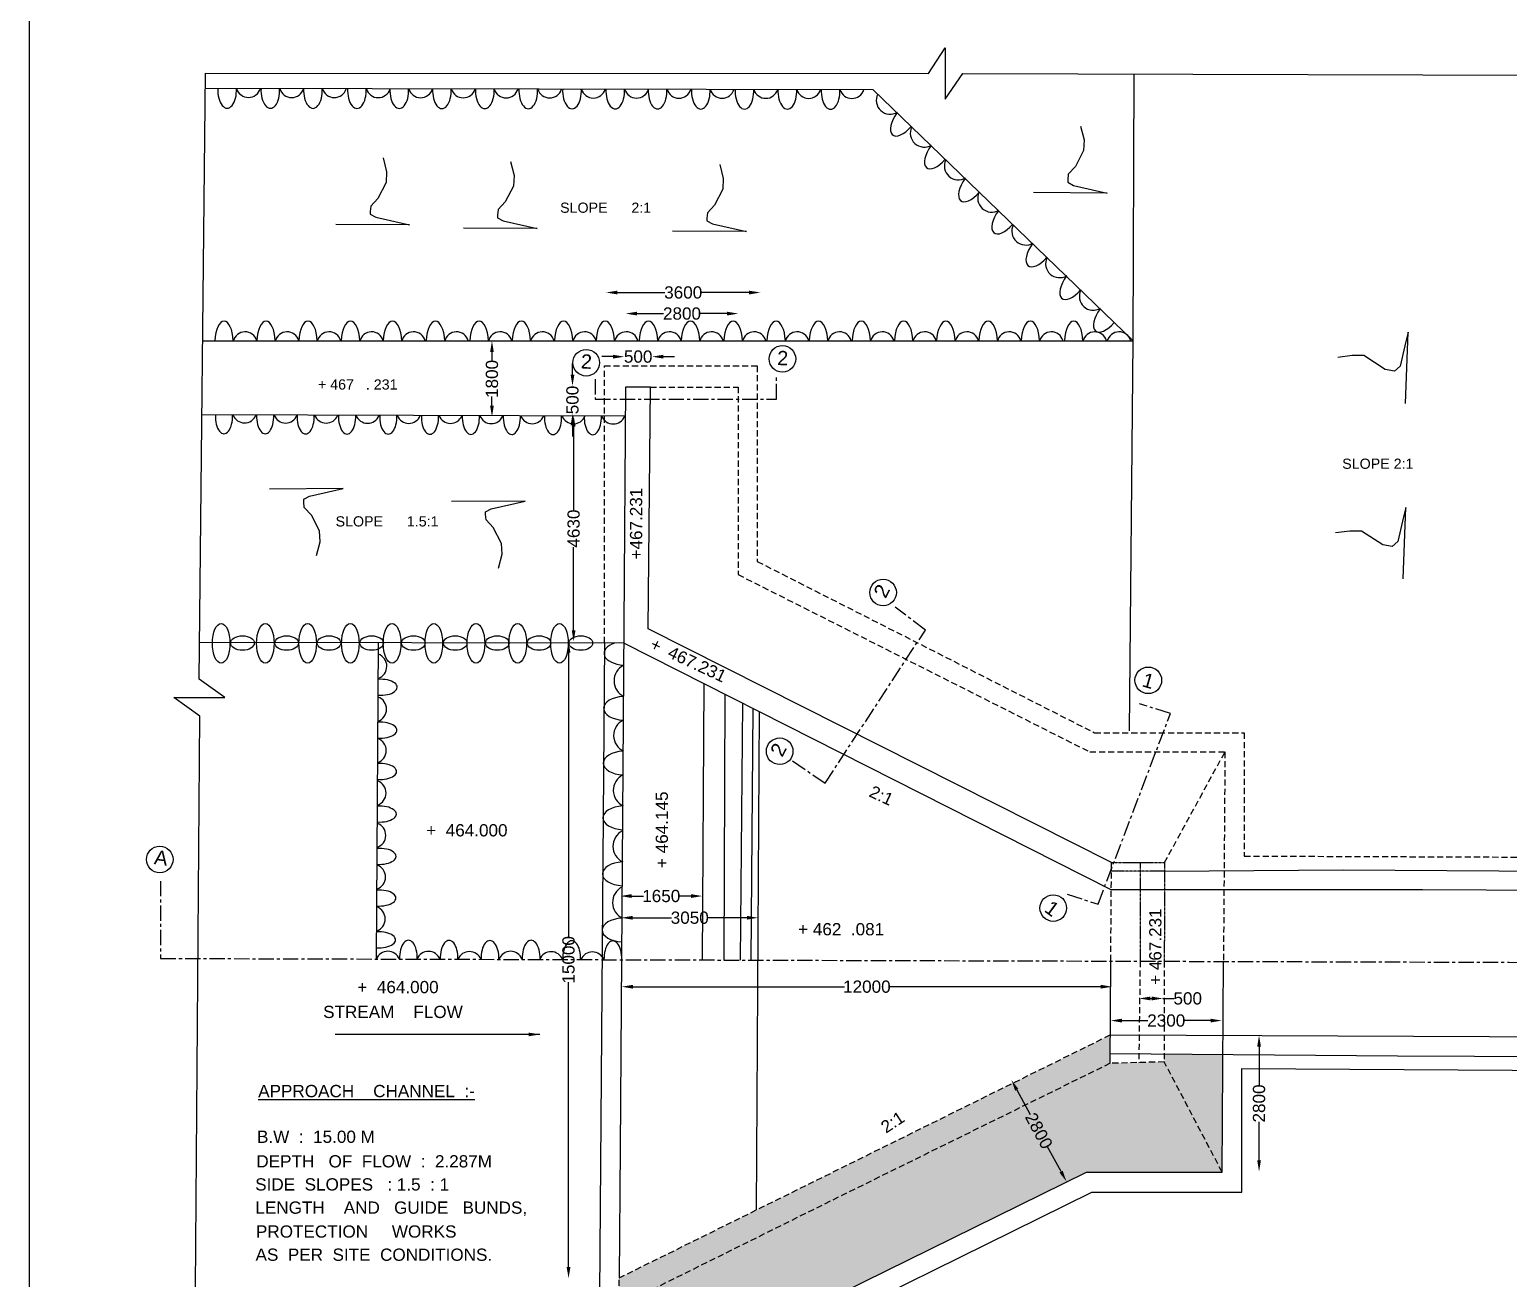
# Model space of a CAD drawing. Header units: millimetres. Extents: x -1227 to 145991, y 7047 to 97100.
# Drawn here: x -1227 to 35009, y 41544 to 72150 of the extents above; entities that cross this region are included whole.
import ezdxf

# ---------------------------------------------------------------- set-up
doc = ezdxf.new("R2010")
doc.units = ezdxf.units.MM
doc.header["$MEASUREMENT"] = 0
doc.linetypes.add('CENTER', pattern=[2, 1.25, -0.25, 0.25, -0.25])
doc.linetypes.add('DASHED', pattern=[0.75, 0.5, -0.25])
for name, color, linetype in [('DIM', 7, 'Continuous'), ('DWG', 7, 'Continuous'), ('TEXT', 7, 'Continuous'), ('TXT', 7, 'Continuous')]:
    doc.layers.add(name, color=color, linetype=linetype)
doc.styles.get("Standard").update_dxf_attribs({"font": 'arial.ttf'})
doc.dimstyles.new('Civil', dxfattribs={"dimtxt": 300, "dimasz": 275, "dimexe": 0.1, "dimexo": 0.0625, "dimgap": 0.09, "dimtad": 0, "dimdec": 0, "dimzin": 12, "dimdsep": 46, "dimtxsty": 'Standard', "dimcen": 0.1, "dimse1": 1, "dimse2": 1, "dimadec": 0, "dimazin": 2, "dimtfac": 1, "dimtdec": 0, "dimtofl": 0, "dimtmove": 0, "dimatfit": 3, "dimfxl": 1, "dimfrac": 1, "dimtolj": 1, "dimtzin": 0, "dimarcsym": 0})

# ---------------------------------------------------------------- blocks, each defined once
blk = doc.blocks.new('*D55')
at = {"layer": 'Defpoints', "color": 0, "transparency": 16777216}
for p in [(12898, 65635), (16680, 65706), (16680, 65635)]:
    blk.add_point(p, dxfattribs=at)
at = {"layer": 'DIM', "color": 0, "lineweight": -2, "transparency": 16777216}
for p, q in [((13173, 65706), (14341, 65706)), ((16405, 65706), (15236, 65706))]:
    blk.add_line(p, q, dxfattribs=at)
at = {"layer": 'DIM', "color": 0, "transparency": 16777216}
for points in [[(13173, 65751), (13173, 65660), (12898, 65706)], [(16405, 65751), (16405, 65660), (16680, 65706)]]:
    blk.add_solid(points, dxfattribs=at)
at = {"layer": 'DIM', "color": 0, "transparency": 16777216, "insert": (14789, 65706), "char_height": 300, "attachment_point": 5}
blk.add_mtext('\\A1;3600', dxfattribs=at)
blk = doc.blocks.new('*D56')
at = {"layer": 'Defpoints', "color": 0, "transparency": 16777216}
for p in [(13379, 65283), (16140, 65283), (16140, 65189)]:
    blk.add_point(p, dxfattribs=at)
at = {"layer": 'DIM', "color": 0, "lineweight": -2, "transparency": 16777216}
for p, q in [((13654, 65189), (14309, 65189)), ((15865, 65189), (15210, 65189))]:
    blk.add_line(p, q, dxfattribs=at)
at = {"layer": 'DIM', "color": 0, "transparency": 16777216}
for points in [[(13654, 65235), (13654, 65144), (13379, 65189)], [(15865, 65235), (15865, 65144), (16140, 65189)]]:
    blk.add_solid(points, dxfattribs=at)
at = {"layer": 'DIM', "color": 0, "transparency": 16777216, "insert": (14759, 65189), "char_height": 300, "attachment_point": 5}
blk.add_mtext('\\A1;2800', dxfattribs=at)
blk = doc.blocks.new('*D57')
at = {"layer": 'Defpoints', "color": 0, "transparency": 16777216}
for p in [(13344, 64052), (14025, 64134), (14025, 64052)]:
    blk.add_point(p, dxfattribs=at)
at = {"layer": 'DIM', "color": 0, "lineweight": -2, "transparency": 16777216}
for p, q in [((13069, 64134), (12794, 64134)), ((14300, 64134), (14575, 64134))]:
    blk.add_line(p, q, dxfattribs=at)
at = {"layer": 'DIM', "color": 0, "transparency": 16777216}
for points in [[(13069, 64180), (13069, 64088), (13344, 64134)], [(14300, 64180), (14300, 64088), (14025, 64134)]]:
    blk.add_solid(points, dxfattribs=at)
at = {"layer": 'DIM', "color": 0, "transparency": 16777216, "insert": (13685, 64134), "char_height": 300, "attachment_point": 5}
blk.add_mtext('\\A1;500', dxfattribs=at)
blk = doc.blocks.new('*D58')
at = {"layer": 'Defpoints', "color": 0, "transparency": 16777216}
for p in [(12076, 63418), (12123, 63418), (12123, 62726)]:
    blk.add_point(p, dxfattribs=at)
at = {"layer": 'DIM', "color": 0, "lineweight": -2, "transparency": 16777216}
for p, q in [((12076, 63693), (12076, 63968)), ((12076, 62451), (12076, 62176))]:
    blk.add_line(p, q, dxfattribs=at)
at = {"layer": 'DIM', "color": 0, "transparency": 16777216}
for points in [[(12030, 63693), (12122, 63693), (12076, 63418)], [(12030, 62451), (12122, 62451), (12076, 62726)]]:
    blk.add_solid(points, dxfattribs=at)
at = {"layer": 'DIM', "color": 0, "transparency": 16777216, "insert": (12076, 63072), "char_height": 300, "attachment_point": 5, "rotation": 90}
blk.add_mtext('\\A1;500', dxfattribs=at)
blk = doc.blocks.new('*D59')
at = {"layer": 'Defpoints', "color": 0, "transparency": 16777216}
for p in [(9973, 64521), (10103, 64521), (9973, 62656)]:
    blk.add_point(p, dxfattribs=at)
at = {"layer": 'DIM', "color": 0, "lineweight": -2, "transparency": 16777216}
for p, q in [((10103, 64246), (10103, 64022)), ((10103, 62931), (10103, 63155))]:
    blk.add_line(p, q, dxfattribs=at)
at = {"layer": 'DIM', "color": 0, "transparency": 16777216}
for points in [[(10057, 64246), (10148, 64246), (10103, 64521)], [(10057, 62931), (10148, 62931), (10103, 62656)]]:
    blk.add_solid(points, dxfattribs=at)
at = {"layer": 'DIM', "color": 0, "transparency": 16777216, "insert": (10103, 63588), "char_height": 300, "attachment_point": 5, "rotation": 90}
blk.add_mtext('\\A1;1800', dxfattribs=at)
blk = doc.blocks.new('*D60')
at = {"layer": 'Defpoints', "color": 0, "transparency": 16777216}
for p in [(11904, 62692), (11904, 57151), (12104, 57151)]:
    blk.add_point(p, dxfattribs=at)
at = {"layer": 'DIM', "color": 0, "lineweight": -2, "transparency": 16777216}
for p, q in [((12104, 62417), (12104, 60375)), ((12104, 57426), (12104, 59468))]:
    blk.add_line(p, q, dxfattribs=at)
at = {"layer": 'DIM', "color": 0, "transparency": 16777216}
for points in [[(12058, 62417), (12150, 62417), (12104, 62692)], [(12058, 57426), (12150, 57426), (12104, 57151)]]:
    blk.add_solid(points, dxfattribs=at)
at = {"layer": 'DIM', "color": 0, "transparency": 16777216, "insert": (12104, 59921), "char_height": 300, "attachment_point": 5, "rotation": 90}
blk.add_mtext('\\A1;4630', dxfattribs=at)
blk = doc.blocks.new('*D61')
at = {"layer": 'Defpoints', "color": 0, "transparency": 16777216}
for p in [(12090, 57157), (11979, 41546), (12090, 41546)]:
    blk.add_point(p, dxfattribs=at)
at = {"layer": 'DIM', "color": 0, "lineweight": -2, "transparency": 16777216}
for p, q in [((11979, 56882), (11979, 49902)), ((11979, 41821), (11979, 48802))]:
    blk.add_line(p, q, dxfattribs=at)
at = {"layer": 'DIM', "color": 0, "transparency": 16777216}
for points in [[(11933, 56882), (12025, 56882), (11979, 57157)], [(11933, 41821), (12025, 41821), (11979, 41546)]]:
    blk.add_solid(points, dxfattribs=at)
at = {"layer": 'DIM', "color": 0, "transparency": 16777216, "insert": (11979, 49352), "char_height": 300, "attachment_point": 5, "rotation": 90}
blk.add_mtext('\\A1;15000', dxfattribs=at)
blk = doc.blocks.new('*D66')
at = {"layer": 'Defpoints', "color": 0, "transparency": 16777216}
for p in [(22808, 46395), (24156, 43907), (24179, 43919)]:
    blk.add_point(p, dxfattribs=at)
at = {"layer": 'DIM', "color": 0, "lineweight": -2, "transparency": 16777216}
for p, q in [((22962, 46165), (23290, 45559)), ((24048, 44161), (23719, 44767))]:
    blk.add_line(p, q, dxfattribs=at)
at = {"layer": 'DIM', "color": 0, "transparency": 16777216}
for points in [[(23002, 46187), (22922, 46144), (22831, 46407)], [(24088, 44183), (24008, 44139), (24179, 43919)]]:
    blk.add_solid(points, dxfattribs=at)
at = {"layer": 'DIM', "color": 0, "transparency": 16777216, "insert": (23505, 45163), "char_height": 300, "attachment_point": 5, "rotation": 298.447}
blk.add_mtext('\\A1;2800', dxfattribs=at)
blk = doc.blocks.new('*D67')
at = {"layer": 'Defpoints', "color": 0, "transparency": 16777216}
for p in [(28865, 47503), (28865, 44162), (28899, 44162)]:
    blk.add_point(p, dxfattribs=at)
at = {"layer": 'DIM', "color": 0, "lineweight": -2, "transparency": 16777216}
for p, q in [((28899, 47228), (28899, 46283)), ((28899, 44437), (28899, 45382))]:
    blk.add_line(p, q, dxfattribs=at)
at = {"layer": 'DIM', "color": 0, "transparency": 16777216}
for points in [[(28854, 47228), (28945, 47228), (28899, 47503)], [(28854, 44437), (28945, 44437), (28899, 44162)]]:
    blk.add_solid(points, dxfattribs=at)
at = {"layer": 'DIM', "color": 0, "transparency": 16777216, "insert": (28899, 45832), "char_height": 300, "attachment_point": 5, "rotation": 90}
blk.add_mtext('\\A1;2800', dxfattribs=at)
blk = doc.blocks.new('*D68')
at = {"layer": 'Defpoints', "color": 0, "transparency": 16777216}
for p in [(27987, 47863), (25262, 47756), (27987, 47756)]:
    blk.add_point(p, dxfattribs=at)
at = {"layer": 'DIM', "color": 0, "lineweight": -2, "transparency": 16777216}
for p, q in [((25537, 47863), (26175, 47863)), ((27712, 47863), (27075, 47863))]:
    blk.add_line(p, q, dxfattribs=at)
at = {"layer": 'DIM', "color": 0, "transparency": 16777216}
for points in [[(25537, 47909), (25537, 47817), (25262, 47863)], [(27712, 47909), (27712, 47817), (27987, 47863)]]:
    blk.add_solid(points, dxfattribs=at)
at = {"layer": 'DIM', "color": 0, "transparency": 16777216, "insert": (26625, 47863), "char_height": 300, "attachment_point": 5}
blk.add_mtext('\\A1;2300', dxfattribs=at)
blk = doc.blocks.new('*D69')
at = {"layer": 'Defpoints', "color": 0, "transparency": 16777216}
for p in [(25962, 48440), (26545, 48440), (26545, 48405)]:
    blk.add_point(p, dxfattribs=at)
at = {"layer": 'DIM', "color": 0, "lineweight": -2, "transparency": 16777216}
for p, q in [((26237, 48405), (26270, 48405)), ((26545, 48405), (26820, 48405))]:
    blk.add_line(p, q, dxfattribs=at)
at = {"layer": 'DIM', "color": 0, "transparency": 16777216}
for points in [[(26237, 48451), (26237, 48359), (25962, 48405)], [(26270, 48451), (26270, 48359), (26545, 48405)]]:
    blk.add_solid(points, dxfattribs=at)
at = {"layer": 'DIM', "color": 0, "transparency": 16777216, "insert": (27151, 48405), "char_height": 300, "attachment_point": 5}
blk.add_mtext('\\A1;500', dxfattribs=at)
blk = doc.blocks.new('*D70')
at = {"layer": 'Defpoints', "color": 0, "transparency": 16777216}
for p in [(13284, 48719), (25293, 48719), (25293, 48693)]:
    blk.add_point(p, dxfattribs=at)
at = {"layer": 'DIM', "color": 0, "lineweight": -2, "transparency": 16777216}
for p, q in [((13559, 48693), (18739, 48693)), ((25018, 48693), (19839, 48693))]:
    blk.add_line(p, q, dxfattribs=at)
at = {"layer": 'DIM', "color": 0, "transparency": 16777216}
for points in [[(13559, 48739), (13559, 48647), (13284, 48693)], [(25018, 48739), (25018, 48647), (25293, 48693)]]:
    blk.add_solid(points, dxfattribs=at)
at = {"layer": 'DIM', "color": 0, "transparency": 16777216, "insert": (19289, 48693), "char_height": 300, "attachment_point": 5}
blk.add_mtext('\\A1;12000', dxfattribs=at)
blk = doc.blocks.new('*D71')
at = {"layer": 'Defpoints', "color": 0, "transparency": 16777216}
for p in [(13275, 50403), (16623, 50403), (16623, 50383)]:
    blk.add_point(p, dxfattribs=at)
at = {"layer": 'DIM', "color": 0, "lineweight": -2, "transparency": 16777216}
for p, q in [((13550, 50383), (14501, 50383)), ((16348, 50383), (15396, 50383))]:
    blk.add_line(p, q, dxfattribs=at)
at = {"layer": 'DIM', "color": 0, "transparency": 16777216}
for points in [[(13550, 50429), (13550, 50337), (13275, 50383)], [(16348, 50429), (16348, 50337), (16623, 50383)]]:
    blk.add_solid(points, dxfattribs=at)
at = {"layer": 'DIM', "color": 0, "transparency": 16777216, "insert": (14949, 50383), "char_height": 300, "attachment_point": 5}
blk.add_mtext('\\A1;3050', dxfattribs=at)
blk = doc.blocks.new('*D72')
at = {"layer": 'Defpoints', "color": 0, "transparency": 16777216}
for p in [(13248, 50876), (15255, 50915), (15255, 50876)]:
    blk.add_point(p, dxfattribs=at)
at = {"layer": 'DIM', "color": 0, "lineweight": -2, "transparency": 16777216}
for p, q in [((13523, 50915), (13818, 50915)), ((14980, 50915), (14685, 50915))]:
    blk.add_line(p, q, dxfattribs=at)
at = {"layer": 'DIM', "color": 0, "transparency": 16777216}
for points in [[(13523, 50961), (13523, 50869), (13248, 50915)], [(14980, 50961), (14980, 50869), (15255, 50915)]]:
    blk.add_solid(points, dxfattribs=at)
at = {"layer": 'DIM', "color": 0, "transparency": 16777216, "insert": (14251, 50915), "char_height": 300, "attachment_point": 5}
blk.add_mtext('\\A1;1650', dxfattribs=at)

msp = doc.modelspace()

# ---------------------------------------------------------------- hatches: boundary and pattern name
at = {"layer": 'DWG'}
h = msp.add_hatch(dxfattribs=at)
h.set_pattern_fill('AR-CONC', color=256, scale=100, style=0)
h.set_pattern_definition([(50, (0, 0), (717.26, -62.752), [75, -825]), (355, (0, 0), (-138.751, 752.192), [60, -660]), (100.4514, (59.8, -5.2), (578.509, 689.4395), [63.74, -701.142]), (46.1842, (0, 200), (1067.241, -165.519), [112.5, -1237.5]), (96.6356, (88.9, 186.2), (934.663, 974.118), [95.61, -1051.713]), (351.1842, (0, 200), (934.662, 974.119), [90, -990]), (21, (100, 150), (596.907, -402.619), [75, -825]), (326, (100, 150), (243.315, 725.15), [60, -660]), (71.4514, (149.74, 116.45), (840.223, 322.5305), [63.74, -701.142]), (37.5, (0, 0), (12.1599, 332.8939), [0, -652, 0, -670, 0, -662.5]), (7.5, (0, 0), (263.0695, 394.4117), [0, -382, 0, -637, 0, -252.5]), (327.5, (-223, 0), (533.8224, -22.5549), [0, -250, 0, -780, 0, -1035]), (317.5, (-323, 0), (583.186, 100.105), [0, -325, 0, -518, 0, -735])])
h.paths.add_polyline_path([(24667, 44150.2), (27993.6, 44150.2), (26576.1, 46851.3), (25248.7, 46815.9), (18388.7, 43433.7), (13807, 41159.8), (13806.8, 35287.5), (15935, 35287.5), (15935, 39839.5)])
h.paths.add_polyline_path([(25248.7, 46815.9), (25253.6, 47513), (13218.9, 41558.6), (13162.7, 35287.5), (13806.8, 35287.5), (13807, 41159.8), (18388.7, 43433.7)])
h.paths.add_polyline_path([(28012, 47031.6), (26576.1, 47043.5), (26576.1, 46851.3), (27993.6, 44150.2)])

# ---------------------------------------------------------------- linework, layer by layer
msp.add_lwpolyline([(145991, 7046.9), (-1227.1, 7046.9), (-1227.1, 97099.6), (145991, 97099.6)], close=True)
for points in [[(2786.5, 31683.6), (2786.5, 36105.5), (2141.2, 36535.4), (3447.3, 36535.4), (2801.9, 36996), (2941.1, 55321.2), (2311.1, 55781.8), (3555.8, 55781.8), (2925.8, 56227), (3079.8, 71085.2), (20796.6, 71071.3), (21211.5, 71700.8), (21211.5, 70441.8), (21641.7, 71071.3), (46991.5, 70996.9), (47419.2, 71658.3), (47419.2, 70355.9), (47846.9, 70996.9), (71718.4, 70905), (83841.5, 70905)], [(25727, 54966.1), (25812.7, 64524.6), (25842.3, 71058.9)], [(3011.8, 64524.6), (25812.7, 64524.6), (19441.2, 70676.9), (3075.8, 70705.1)], [(24525.2, 69785.4), (24612.9, 69447.2), (24600.4, 69184.1), (24399.8, 68795.7), (24224.2, 68607.8), (24211.7, 68470), (24211.7, 68407.3), (24349.6, 68332.2), (25177.2, 68144.2), (23371.6, 68156.8)], [(7433.5, 69002.9), (7521.3, 68664.7), (7508.8, 68401.6), (7308.1, 68013.2), (7132.6, 67825.3), (7120.1, 67687.5), (7120.1, 67624.8), (7258, 67549.7), (8085.5, 67361.8), (6280, 67374.3)], [(10555.6, 68915.3), (10643.4, 68577), (10630.8, 68313.9), (10430.2, 67925.5), (10254.7, 67737.6), (10242.1, 67599.8), (10242.1, 67537.2), (10380.1, 67462), (11207.6, 67274.1), (9402.1, 67286.6)], [(15683.8, 68840.1), (15771.6, 68501.8), (15759.1, 68238.7), (15558.5, 67850.4), (15382.9, 67662.4), (15370.4, 67524.6), (15370.4, 67462), (15508.3, 67386.8), (16335.8, 67198.9), (14530.3, 67211.4)], [(32483.3, 62984.7), (32554, 64738.3), (32469.1, 64398.9), (32355.9, 63904), (32214.3, 63776.7), (31987.9, 63819.1), (31464.2, 64158.5), (31181.1, 64158.5), (30827.3, 64116.1)], [(25280.9, 51737.5), (13927, 57460.2), (13984.5, 63387.4), (13372.2, 63387.4), (13247.6, 44731.4), (13218.9, 41558.6)], [(13367.4, 62675.9), (2992.9, 62704.6)], [(5805.2, 59261.4), (5893, 59599.7), (5880.4, 59862.8), (5679.8, 60251.1), (5504.3, 60439.1), (5491.8, 60576.9), (5491.8, 60639.5), (5629.7, 60714.7), (6457.2, 60902.6), (4651.7, 60890.1)], [(10261.3, 58954.3), (10349.1, 59292.6), (10336.5, 59555.7), (10135.9, 59944.1), (9960.4, 60132), (9947.8, 60269.8), (9947.8, 60332.4), (10085.8, 60407.6), (10913.3, 60595.5), (9107.8, 60583)], [(32426.6, 58685.6), (32497.4, 60439.2), (32412.5, 60099.8), (32299.3, 59604.8), (32157.7, 59477.6), (31931.3, 59520), (31407.6, 59859.4), (31124.5, 59859.4), (30770.7, 59817)], [(25277.9, 51065), (13330.3, 57114.5), (2935.1, 57125)], [(7272.2, 49371.6), (7320.6, 57120.6)], [(12856.4, 57115), (12687.9, 34789.7), (16431.2, 34789.7), (16431.2, 39522.9), (24801.3, 43661.7), (28473.5, 43661.7), (28473.5, 46687.6), (53653.6, 46536.2), (65420.4, 46500.5), (78060.1, 46447.1)], [(15263.1, 49348.9), (15298.7, 56117.8)], [(15811.6, 55858.1), (15785.2, 49347.4)], [(16193, 49346.3), (16248.4, 55636.9)], [(16493.2, 55513), (16447.6, 49345.5)], [(16582.4, 43222.8), (16655.7, 55430.8)], [(26583.9, 51524.4), (30956.1, 51556.9), (43666.2, 51476.9), (62198.5, 51388), (79145.6, 51299), (94091.9, 51236.8), (94091.9, 51423.4), (92767, 51423.4), (92776.5, 48992.2)], [(88338.9, 50793.5), (74293.7, 50818.5), (59791.8, 50934.1), (48516, 50988.2), (32903.4, 51068), (25277.9, 51065)], [(13162.7, 35287.5), (15935, 35287.5), (15935, 39839.5), (24667, 44150.2), (27993.6, 44150.2), (28026.6, 49312.8)], [(25248.7, 46815.9), (25266.3, 49320.5)], [(25250.3, 47054.5), (32290.2, 46996), (49269.2, 46926.6), (72842, 46839.8), (92966.5, 46753), (94041.9, 46753), (94048.3, 48988.6)], [(25253.6, 47513), (69861.4, 47321.9), (91280, 47207.6), (94043.2, 47201.2)]]:
    msp.add_lwpolyline(points, dxfattribs=at)
at = {"layer": 'DWG', "linetype": 'DASHED', "ltscale": 300}
for points in [[(12856.4, 57115), (12856.4, 63905.2), (16604.8, 63905.2), (16604.8, 59115), (24869, 54915.3), (28537.7, 54915.3), (28537.7, 51895.4), (52844.1, 51804.1), (61914.8, 51749), (79201.5, 51682.4), (90833.4, 51622), (90833.4, 54665.8), (94030.5, 54623.9), (96132.3, 54702.6), (96544.1, 54745), (107519.1, 59091.3), (107519.1, 64912.3), (110781.9, 64912.3), (110756.3, 57219)], [(13984.5, 63387.4), (16132.6, 63387.4), (16132.6, 58794.1), (24752.3, 54446.5), (28063.3, 54446.5), (28026.6, 49312.8)], [(26583.9, 51737.5), (28063.3, 54446.5)], [(25266.3, 49320.5), (25280.9, 51524.4)], [(25983.7, 49318.5), (25952.9, 46834.7)], [(26576.1, 49316.8), (26576.1, 46851.3)], [(13162.7, 35287.5), (13218.9, 41558.6), (25253.6, 47513)], [(27993.6, 44150.2), (26576.1, 46851.3), (25248.7, 46815.9), (18388.7, 43433.7), (13807, 41159.8), (13806.8, 35287.5)]]:
    msp.add_lwpolyline(points, dxfattribs=at)
at = {"layer": 'DWG', "linetype": 'CENTER', "ltscale": 300}
for points in [[(12632.8, 63583.7), (12632.8, 63095.2), (17073.1, 63095.2), (17073.1, 63631.7)], [(17469.7, 54226), (18265.7, 53681.9), (20723.4, 57435.1), (19983.3, 57993.3)], [(24197.1, 50963.2), (24953.6, 50716.4), (26729.2, 55390.9), (25972.7, 55622.3)], [(1983, 51283.5), (1983, 49386.6), (35025, 49292.8), (81192.6, 49024.9), (109192.4, 48945.9), (121004.2, 48864.5), (121004.2, 50646.1)]]:
    msp.add_lwpolyline(points, dxfattribs=at)
at = {"layer": 'DWG', "linetype": 'CENTER'}
msp.add_lwpolyline([(25280.9, 51737.5), (26583.9, 51737.5), (26583.9, 51524.4), (25280.9, 51524.4)], close=True, dxfattribs=at)
for points in [[(25983.8, 51737.5), (25983.7, 49318.5)], [(26583.9, 51524.4), (26576.1, 49316.8)]]:
    msp.add_lwpolyline(points, dxfattribs=at)
at = {"layer": 'DWG'}
for centre, radius, start, end in [((4136.6, 70792), 305, 196.81532, 342.98774), ((5195.4, 70790.1), 305, 196.81532, 342.98774), ((6240, 70788.3), 305, 196.81532, 342.98774), ((7316.7, 70786.5), 305, 196.81532, 342.98774), ((8354.2, 70784.7), 305, 196.81532, 342.98774), ((9398.9, 70782.9), 305, 196.81532, 342.98774), ((10450.5, 70781.1), 305, 196.81532, 342.98774), ((11516.3, 70779.3), 305, 196.81532, 342.98774), ((12587.5, 70777.4), 305, 196.81532, 342.98774), ((13646.2, 70775.6), 305, 196.81532, 342.98774), ((14683.7, 70773.8), 305, 196.81532, 342.98774), ((15742.5, 70772), 305, 196.81532, 342.98774), ((16812.3, 70770.2), 305, 196.81532, 342.98774), ((17863.9, 70768.4), 305, 196.81532, 342.98774), ((18922.6, 70766.5), 305, 196.81532, 342.98774), ((19859.8, 70417.2), 340.7, 153.76949, 301.42687), ((20694.4, 69611.3), 340.7, 153.76949, 301.42687), ((21529.3, 68805.2), 340.7, 153.76949, 301.42687), ((22345.7, 68016.8), 340.7, 153.76949, 301.42687), ((23181.3, 67210), 340.7, 153.76949, 301.42687), ((24009.9, 66410), 340.7, 153.76949, 301.42687), ((24836.1, 65612.1), 340.7, 153.76949, 301.42687), ((4053.7, 64447.6), 295.1, 15.13802, 167.16582), ((5082.5, 64447.6), 295.1, 15.13802, 167.16582), ((6111.3, 64447.6), 295.1, 15.13802, 167.16582), ((7152.1, 64447.6), 295.1, 15.13802, 167.16582), ((8180.9, 64447.6), 295.1, 15.13802, 167.16582), ((9232.8, 64447.6), 295.1, 15.13802, 167.16582), ((10303.7, 64447.6), 295.1, 15.13802, 167.16582), ((11338.5, 64447.6), 295.1, 15.13802, 167.16582), ((12373.3, 64447.6), 295.1, 15.13802, 167.16582), ((13394.7, 64447.6), 295.1, 15.13802, 167.16582), ((14453.6, 64447.6), 295.1, 15.13802, 167.16582), ((15482.4, 64447.6), 295.1, 15.13802, 167.16582), ((16529.3, 64447.6), 295.1, 15.13802, 167.16582), ((17579.6, 64447.6), 295.1, 15.13802, 167.16582), ((18620.5, 64447.6), 295.1, 15.13802, 167.16582), ((19667.3, 64447.6), 295.1, 15.13802, 167.16582), ((20705.9, 64447.6), 295.1, 15.13802, 167.16582), ((21740.7, 64447.6), 295.1, 15.13802, 167.16582), ((22775.5, 64447.6), 295.1, 15.13802, 167.16582), ((23810.3, 64447.6), 295.1, 15.13802, 167.16582), ((24872.9, 64447.6), 295.1, 15.13802, 167.16582), ((25468.6, 64447.6), 295.1, 15.13802, 167.16582), ((4038.5, 62812.8), 302, 201.42571, 338.25809), ((5048, 62810), 302, 201.42571, 338.25809), ((6038.6, 62807.2), 302, 201.42571, 338.25809), ((7054.5, 62804.4), 302, 201.42571, 338.25809), ((8064, 62801.7), 302, 201.42571, 338.25809), ((9084.8, 62798.8), 302, 201.42571, 338.25809), ((10088, 62796.1), 302, 201.42571, 338.25809), ((11091.2, 62793.3), 302, 201.42571, 338.25809), ((12100.7, 62790.5), 302, 201.42571, 338.25809), ((13075.1, 62787.8), 302, 201.42571, 338.25809), ((7211.7, 56547), 314.8, 289.17796, 70.10604), ((13517.5, 56189.1), 423.9, 116.76287, 244.51737), ((7205.2, 55495.3), 314.8, 289.17796, 70.10604), ((13508.6, 54848.7), 423.9, 116.76287, 244.51737), ((7198.8, 54481.4), 314.8, 289.17796, 70.10604), ((7192.3, 53439.8), 314.8, 289.17796, 70.10604), ((13499.6, 53505.4), 423.9, 116.76287, 244.51737), ((7185.9, 52403.3), 314.8, 289.17796, 70.10604), ((13490.5, 52134.1), 423.9, 116.76287, 244.51737), ((7179.5, 51381.9), 314.8, 289.17796, 70.10604), ((13481.3, 50756.6), 423.9, 116.76287, 244.51737), ((7173.1, 50356), 314.8, 289.17796, 70.10604), ((7552.3, 49259.4), 301.7, 21.50998, 158.16463), ((8548.5, 49256.6), 301.7, 21.50998, 158.16463), ((9549.9, 49253.7), 301.7, 21.50998, 158.16463), ((10559.1, 49259.4), 301.7, 21.50998, 158.16463), ((11554.1, 49248), 301.7, 21.50998, 158.16463), ((12563.2, 49245.2), 301.7, 21.50998, 158.16463)]:
    msp.add_arc(centre, radius, start, end, dxfattribs=at)
for centre, major_axis, ratio, start_param, end_param in [((3613, 70663.9), (3, -440.7), 0.5196364, 4.6028219, 7.954655), ((4671.8, 70662.1), (3, -440.7), 0.5196364, 4.6028219, 7.954655), ((5716.4, 70660.3), (3, -440.7), 0.5196364, 4.6028219, 7.954655), ((6793.1, 70658.4), (3, -440.7), 0.5196364, 4.6028219, 7.954655), ((7830.6, 70656.6), (3, -440.7), 0.5196364, 4.6028219, 7.954655), ((8875.3, 70654.8), (3, -440.7), 0.5196364, 4.6028219, 7.954655), ((9926.9, 70653), (3, -440.7), 0.5196364, 4.6028219, 7.954655), ((10992.7, 70651.2), (3, -440.7), 0.5196364, 4.6028219, 7.954655), ((12063.9, 70649.4), (3, -440.7), 0.5196364, 4.6028219, 7.954655), ((13122.6, 70647.5), (3, -440.7), 0.5196364, 4.6028219, 7.954655), ((14160.1, 70645.7), (3, -440.7), 0.5196364, 4.6028219, 7.954655), ((15218.9, 70643.9), (3, -440.7), 0.5196364, 4.6028219, 7.954655), ((16288.7, 70642.1), (3, -440.7), 0.5196364, 4.6028219, 7.954655), ((17340.3, 70640.3), (3, -440.7), 0.5196364, 4.6028219, 7.954655), ((18399, 70638.5), (3, -440.7), 0.5196364, 4.6028219, 7.954655), ((20221.2, 69971.5), (-297.8, -405.8), 0.4768552, 4.7167256, 7.7205257), ((21055.9, 69165.6), (-297.8, -405.8), 0.4768552, 4.7167256, 7.7205257), ((21890.7, 68359.5), (-297.8, -405.8), 0.4768552, 4.7167256, 7.7205257), ((22707.2, 67571.1), (-297.8, -405.8), 0.4768552, 4.7167256, 7.7205257), ((23542.8, 66764.3), (-297.8, -405.8), 0.4768552, 4.7167256, 7.7205257), ((24371.3, 65964.3), (-297.8, -405.8), 0.4768552, 4.7167256, 7.7205257), ((25197.6, 65166.4), (-297.8, -405.8), 0.4768552, 4.7167256, 7.7205257), ((3538.4, 64464.9), (0, 541), 0.4222221, 4.8231309, 7.7432397), ((4567.2, 64464.9), (0, 541), 0.4222221, 4.8231309, 7.7432397), ((5596, 64464.9), (0, 541), 0.4222221, 4.8231309, 7.7432397), ((6636.8, 64464.9), (0, 541), 0.4222221, 4.8231309, 7.7432397), ((7665.6, 64464.9), (0, 541), 0.4222221, 4.8231309, 7.7432397), ((8717.5, 64464.9), (0, 541), 0.4222221, 4.8231309, 7.7432397), ((9788.4, 64464.9), (0, 541), 0.4222221, 4.8231309, 7.7432397), ((10823.2, 64464.9), (0, 541), 0.4222221, 4.8231309, 7.7432397), ((11858.1, 64464.9), (0, 541), 0.4222221, 4.8231309, 7.7432397), ((12879.5, 64464.9), (0, 541), 0.4222221, 4.8231309, 7.7432397), ((13938.3, 64464.9), (0, 541), 0.4222221, 4.8231309, 7.7432397), ((14967.1, 64464.9), (0, 541), 0.4222221, 4.8231309, 7.7432397), ((16014, 64464.9), (0, 541), 0.4222221, 4.8231309, 7.7432397), ((17064.4, 64464.9), (0, 541), 0.4222221, 4.8231309, 7.7432397), ((18105.2, 64464.9), (0, 541), 0.4222221, 4.8231309, 7.7432397), ((19152, 64464.9), (0, 541), 0.4222221, 4.8231309, 7.7432397), ((20190.6, 64464.9), (0, 541), 0.4222221, 4.8231309, 7.7432397), ((21225.4, 64464.9), (0, 541), 0.4222221, 4.8231309, 7.7432397), ((22260.2, 64464.9), (0, 541), 0.4222221, 4.8231309, 7.7432397), ((23295, 64464.9), (0, 541), 0.4222221, 4.8231309, 7.7432397), ((24357.7, 64464.9), (0, 541), 0.4222221, 4.8231309, 7.7432397), ((3536.6, 62671.6), (0, 425.5), 0.4962963, 1.4953269, 4.7851195), ((4546.1, 62668.8), (0, 425.5), 0.4962963, 1.4953269, 4.7851195), ((5536.7, 62666), (0, 425.5), 0.4962963, 1.4953269, 4.7851195), ((6552.6, 62663.2), (0, 425.5), 0.4962963, 1.4953269, 4.7851195), ((7562.1, 62660.4), (0, 425.5), 0.4962963, 1.4953269, 4.7851195), ((8582.9, 62657.6), (0, 425.5), 0.4962963, 1.4953269, 4.7851195), ((9586.1, 62654.9), (0, 425.5), 0.4962963, 1.4953269, 4.7851195), ((10589.3, 62652.1), (0, 425.5), 0.4962963, 1.4953269, 4.7851195), ((11598.8, 62649.3), (0, 425.5), 0.4962963, 1.4953269, 4.7851195), ((12573.2, 62646.6), (0, 425.5), 0.4962963, 1.4953269, 4.7851195), ((13382.3, 56864.4), (-532.7, 0), 0.5490113, 5.2555417, 7.7525338), ((7371.4, 56031.9), (408.6, 0), 0.48, 4.5678219, 7.9925503), ((13371.6, 55514.7), (-532.7, 0), 0.5490113, 4.8065056, 7.7525338), ((7364.9, 54980.2), (408.6, 0), 0.48, 4.5678219, 7.9925503), ((13362.7, 54174.3), (-532.7, 0), 0.5490113, 4.8065056, 7.7525338), ((7358.5, 53966.3), (408.6, 0), 0.48, 4.5678219, 7.9925503), ((7352, 52924.7), (408.6, 0), 0.48, 4.5678219, 7.9925503), ((13353.7, 52831), (-532.7, 0), 0.5490113, 4.8065056, 7.7525338), ((7345.6, 51888.2), (408.6, 0), 0.48, 4.5678219, 7.9925503), ((13344.5, 51459.7), (-532.7, 0), 0.5490113, 4.8065056, 7.7525338), ((7339.2, 50866.8), (408.6, 0), 0.48, 4.5678219, 7.9925503), ((13335.3, 50082.2), (-532.7, 0), 0.5490113, 4.8065056, 7.7525338), ((7332.8, 49841), (408.6, 0), 0.48, 4.5678219, 7.9925503), ((8055.4, 49395.7), (0, 434.9), 0.5037037, 4.6504557, 7.9130543), ((9051.7, 49392.8), (0, 434.9), 0.5037037, 4.6504557, 7.9130543), ((10053.1, 49390), (0, 434.9), 0.5037037, 4.6504557, 7.9130543), ((11062.2, 49395.7), (0, 434.9), 0.5037037, 4.6504557, 7.9130543), ((12057.2, 49384.3), (0, 434.9), 0.5037037, 4.6504557, 7.9130543), ((13066.4, 49381.4), (0, 434.9), 0.5037037, 4.6504557, 7.9130543)]:
    msp.add_ellipse(centre, major_axis=major_axis, ratio=ratio, start_param=start_param, end_param=end_param, dxfattribs=at)
for centre, major_axis, ratio in [((3466.7, 57108.6), (0, 485.9), 0.4436092), ((3989.5, 57115.6), (288.8, -0.3), 0.6169799), ((4548.9, 57108.6), (0, 485.9), 0.4436092), ((5071.7, 57115.6), (288.8, -0.3), 0.6169799), ((5587.2, 57108.6), (0, 485.9), 0.4436092), ((6110.1, 57115.6), (288.8, -0.3), 0.6169799), ((6631.8, 57108.6), (0, 485.9), 0.4436092), ((7154.6, 57115.6), (288.8, -0.3), 0.6169799), ((7655.5, 57108.6), (0, 485.9), 0.4436092), ((8178.3, 57115.6), (288.8, -0.3), 0.6169799), ((8679.2, 57108.6), (0, 485.9), 0.4436092), ((9202, 57115.6), (288.8, -0.3), 0.6169799), ((9710.2, 57108.6), (0, 485.9), 0.4436092), ((10233, 57115.6), (288.8, -0.3), 0.6169799), ((10733.9, 57108.6), (0, 485.9), 0.4436092), ((11256.7, 57115.6), (288.8, -0.3), 0.6169799), ((11757.6, 57108.6), (0, 485.9), 0.4436092), ((12280.4, 57115.6), (288.8, -0.3), 0.6169799)]:
    msp.add_ellipse(centre, major_axis=major_axis, ratio=ratio, dxfattribs=at)
at = {"layer": 'TXT'}
for centre in [(12412.9, 63985.6), (17219, 64080.3), (19685.2, 58353.3), (26185, 56202.3), (17152.9, 54462.7), (1962.2, 51811.8), (23856.5, 50621)]:
    msp.add_circle(centre, 326, dxfattribs=at)

# ---------------------------------------------------------------- texts
at = {"layer": 'TEXT'}
for s, height, p in [('SLOPE      2:1', 250, (11771.5, 67660)), ('+ 467   . 231', 250, (5837.8, 63327.6)), ('SLOPE 2:1', 250, (30936.2, 61385.4)), ('SLOPE      1.5:1', 250, (6270.7, 59972.7)), ('+  464.000', 300, (8492, 52377.2)), ('+ 462  .081', 300, (17604.1, 49952.4)), ('+  464.000', 300, (6804.2, 48534.2)), ('STREAM    FLOW', 300, (5965.8, 47926)), ('%%UAPPROACH    CHANNEL  :-', 300, (4374.7, 45986.2)), ('B.W  :  15.00 M', 300, (4346.6, 44866.2)), ('DEPTH   OF  FLOW  :  2.287M', 300, (4328.9, 44264.8)), ('SIDE  SLOPES   : 1.5  : 1', 300, (4301.4, 43698.8)), ('LENGTH    AND   GUIDE   BUNDS,', 300, (4305.3, 43129.6)), ('PROTECTION     WORKS', 300, (4320.2, 42544.1)), ('AS  PER  SITE  CONDITIONS.', 300, (4309.8, 41976))]:
    msp.add_text(s, height=height, dxfattribs=at).set_placement(p)
for s, height, rotation, p in [('2', 350, 356.98883, (12273.4, 63847)), ('2', 350, 358.67263, (17087.9, 63927.7)), ('+467.231', 300, 90, (13783.6, 59162.9)), ('2', 350, 62.5072, (19745.8, 58191.2)), ('+  467.231', 300, 334.99862, (13949.6, 56982.7)), ('1', 350, 344.15004, (26008.2, 56060)), ('2', 350, 62.5072, (17213.5, 54300.6)), ('+ 464.145', 300, 90, (14414.5, 51602.1)), ('2:1', 300, 334.99862, (19319.1, 53365.6)), ('A', 350, 352.40867, (1811.3, 51700.5)), ('1', 350, 323.5278, (23614, 50550.5)), ('+ 467.231', 300, 90, (26506.5, 48736.7)), ('2:1', 300, 33.42474, (19759.1, 45090.1))]:
    msp.add_text(s, height=height, rotation=rotation, dxfattribs=at).set_placement(p)

# ---------------------------------------------------------------- dimensions: what is measured, and where the dimension line sits
at = {"layer": 'DIM'}
for p1, p2, distance, text, picture, middle in [((12897.9, 65635.2), (16679.8, 65635.2), 70.4, '3600', '*D55', (14788.8, 65705.6)), ((13379.4, 65283.3), (16139.5, 65283.3), -93.8, '2800', '*D56', (14759.5, 65189.5)), ((9973.4, 62655.6), (9973.4, 64520.8), -129.2, '1800', '*D59', (10102.6, 63588.2)), ((13344.2, 64051.6), (14025.4, 64051.6), 82.1, '500', '*D57', (13684.8, 64133.7)), ((12122.7, 62726), (12122.7, 63418.1), 47, '500', '*D58', (12075.7, 63072.1)), ((11904.2, 62691.7), (11904.2, 57151.2), 200, '4630', '*D60', (12104.2, 59921.4)), ((12090.3, 57156.7), (12090.3, 41546.4), -111.2, '15000', '*D61', (11979.2, 49351.6)), ((13248.3, 50875.8), (15254.6, 50875.8), 39.4, '1650', '*D72', (14251.4, 50915.2)), ((13274.6, 50402.8), (16622.8, 50402.8), -19.7, '3050', '*D71', (14948.7, 50383.1)), ((13284.2, 48718.8), (25293.3, 48718.8), -26.1, '12000', '*D70', (19288.7, 48692.7)), ((25961.6, 48439.8), (26545.2, 48439.8), -35, '500', '*D69', (27151.2, 48404.8)), ((25262.3, 47756), (27986.9, 47756), 106.9, '2300', '*D68', (26624.6, 47862.9)), ((28865.3, 47502.6), (28865.3, 44162.3), 34.1, '2800', '*D67', (28899.4, 45832.4)), ((22807.9, 46394.8), (24155.9, 43906.6), 26.1, '2800', '*D66', (23504.8, 45163.2))]:
    dim = msp.add_aligned_dim(p1=p1, p2=p2, distance=distance, text=text, dimstyle='Civil', dxfattribs=at)
    dim.commit()
    dim.dimension.update_dxf_attribs({"geometry": picture, "text_midpoint": middle})

# ---------------------------------------------------------------- leaders
at = {"layer": 'TEXT'}
msp.add_leader([(11278, 47523.6), (6260.5, 47523.6)], dimstyle='Civil', override={"dimgap": 0.09, "dimtad": 0}, dxfattribs=at)

doc.saveas('drawing.dxf')
